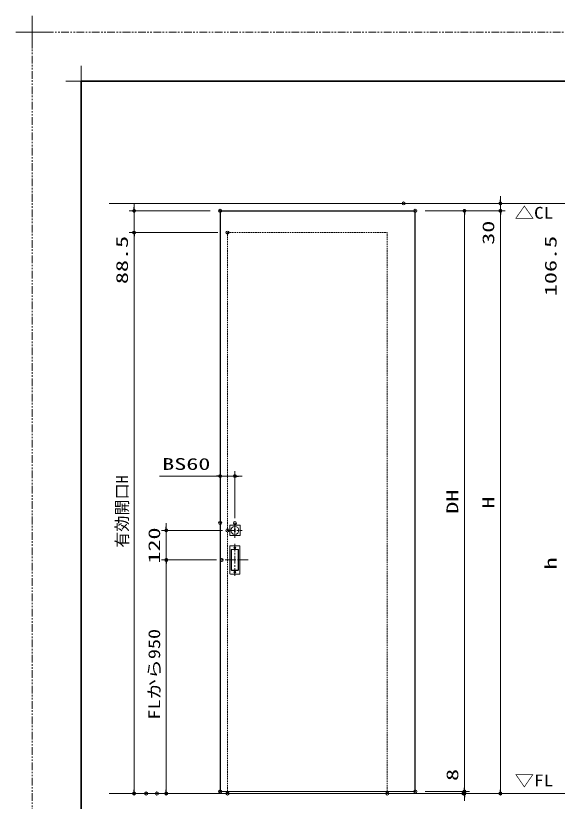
# Model space of a CAD drawing. Units: millimetres, scale not verified. Extents: x -1306 to 1306, y -607 to 607.
# Drawn here: x -1306 to -866, y -32 to 607 of the extents above; entities that cross this region are included whole.
import ezdxf
from ezdxf.enums import TextEntityAlignment as Align

# ---------------------------------------------------------------- set-up
doc = ezdxf.new("R2010")
doc.units = ezdxf.units.MM
doc.header["$LTSCALE"] = 5
doc.header["$PDMODE"] = 32
doc.header["$PDSIZE"] = 2.5
for name, pattern in [('USER1', [0.375, 0.25, -0.125]), ('USER2', [2.5, 1.25, -0.25, 0.25, -0.25, 0.25, -0.25]), ('USER3', [2, 1.25, -0.25, 0.25, -0.25])]:
    doc.linetypes.add(name, pattern=pattern)
for name, color, linetype, lineweight in [('0-1_線(黄)', 2, 'Continuous', 15), ('0-2_点線(水)', 4, 'USER1', 9), ('0-4_線(白)', 7, 'Continuous', 30), ('0-5_線(水)', 4, 'Continuous', 9), ('0-6_寸法線', 3, 'Continuous', 13), ('0-7_0', 3, 'Continuous', 25), ('0-8_DEFPOINTS', 7, 'Continuous', 5), ('0-9_陰線', 1, 'USER2', 9), ('0-A_中心線', 3, 'USER3', 9), ('0-E_図面枠', 7, 'Continuous', 35), ('0-F_一般', 7, 'Continuous', 5)]:
    doc.layers.add(name, color=color, linetype=linetype, lineweight=lineweight)
doc.styles.add('ＭＳ ゴシック', font='')
doc.styles.get('ＭＳ ゴシック').set_extended_font_data('MS Gothic')

# ---------------------------------------------------------------- blocks, each defined once
blk = doc.blocks.new('_DOT')
at = {"layer": '0-7_0'}
blk.add_line((-2.5, 0), (-5, 0), dxfattribs=at)
for points in [[(0, 0), (-2.5, 0), (-2.48, 0.313)], [(0, 0), (-2.48, -0.313), (-2.5, 0)], [(0, 0), (-2.48, 0.313), (-2.421, 0.622)], [(0, 0), (-2.421, -0.622), (-2.48, -0.313)], [(0, 0), (-2.421, 0.622), (-2.324, 0.92)], [(0, 0), (-2.324, -0.92), (-2.421, -0.622)], [(0, 0), (-2.324, 0.92), (-2.191, 1.204)], [(0, 0), (-2.191, -1.204), (-2.324, -0.92)], [(0, 0), (-2.191, 1.204), (-2.023, 1.469)], [(0, 0), (-2.023, -1.469), (-2.191, -1.204)], [(0, 0), (-2.023, 1.469), (-1.822, 1.711)], [(0, 0), (-1.822, -1.711), (-2.023, -1.469)], [(0, 0), (-1.822, 1.711), (-1.594, 1.926)], [(0, 0), (-1.594, -1.926), (-1.822, -1.711)], [(0, 0), (-1.594, 1.926), (-1.34, 2.111)], [(0, 0), (-1.34, -2.111), (-1.594, -1.926)], [(0, 0), (-1.34, 2.111), (-1.064, 2.262)], [(0, 0), (-1.064, -2.262), (-1.34, -2.111)], [(0, 0), (-1.064, 2.262), (-0.773, 2.378)], [(0, 0), (-0.773, -2.378), (-1.064, -2.262)], [(0, 0), (-0.773, 2.378), (-0.468, 2.456)], [(0, 0), (-0.468, -2.456), (-0.773, -2.378)], [(0, 0), (-0.468, 2.456), (-0.157, 2.495)], [(0, 0), (-0.157, -2.495), (-0.468, -2.456)], [(0, 0), (-0.157, 2.495), (0.157, 2.495)], [(0, 0), (0.157, -2.495), (-0.157, -2.495)], [(0, 0), (0.157, 2.495), (0.468, 2.456)], [(0, 0), (0.468, 2.456), (0.773, 2.378)], [(0, 0), (0.773, 2.378), (1.064, 2.262)], [(0, 0), (1.064, 2.262), (1.34, 2.111)], [(0, 0), (1.34, 2.111), (1.594, 1.926)], [(0, 0), (1.594, 1.926), (1.822, 1.711)], [(0, 0), (1.822, 1.711), (2.023, 1.469)], [(0, 0), (2.023, 1.469), (2.191, 1.204)], [(0, 0), (2.191, 1.204), (2.324, 0.92)], [(0, 0), (2.324, 0.92), (2.421, 0.622)], [(0, 0), (2.421, 0.622), (2.48, 0.313)], [(0, 0), (2.48, 0.313), (2.5, 0)], [(0, 0), (0.468, -2.456), (0.157, -2.495)], [(0, 0), (0.773, -2.378), (0.468, -2.456)], [(0, 0), (1.064, -2.262), (0.773, -2.378)], [(0, 0), (1.34, -2.111), (1.064, -2.262)], [(0, 0), (1.594, -1.926), (1.34, -2.111)], [(0, 0), (1.822, -1.711), (1.594, -1.926)], [(0, 0), (2.023, -1.469), (1.822, -1.711)], [(0, 0), (2.191, -1.204), (2.023, -1.469)], [(0, 0), (2.324, -0.92), (2.191, -1.204)], [(0, 0), (2.421, -0.622), (2.324, -0.92)], [(0, 0), (2.48, -0.313), (2.421, -0.622)], [(0, 0), (2.5, 0), (2.48, -0.313)]]:
    blk.add_solid(points, dxfattribs=at)
blk = doc.blocks.new('グループ-13-1')
at = {"layer": '0-F_一般'}
for p, q in [((62041.6, -14029.5), (62041.6, -13365.5)), ((61709.6, -13697.5), (62373.6, -13697.5))]:
    blk.add_line(p, q, dxfattribs=at)

msp = doc.modelspace()

# ---------------------------------------------------------------- linework, layer by layer
at = {"layer": '0-1_線(黄)'}
for p, q in [((-1230.084, 454.554), (-531.867, 454.554)), ((-1230.084, -25.446), (-531.867, -25.446))]:
    msp.add_line(p, q, dxfattribs=at)
at = {"layer": '0-2_点線(水)'}
msp.add_line((-1003.891, -25.446), (-1003.891, 430.854), dxfattribs=at)
msp.add_lwpolyline([(-1133.891, -25.446), (-1133.891, 430.854), (-1003.891, 430.854)], dxfattribs=at)
at = {"layer": '0-4_線(白)'}
for p, q in [((-1139.891, 448.554), (-981.091, 448.554)), ((-1139.891, 448.554), (-1139.891, -23.846)), ((-981.091, -23.846), (-981.091, 448.554))]:
    msp.add_line(p, q, dxfattribs=at)
at = {"layer": '0-5_線(水)'}
msp.add_line((-1139.891, -23.846), (-981.091, -23.846), dxfattribs=at)
at = {"layer": '0-6_寸法線'}
for p, q in [((-911.841, 457.554), (-911.841, 460.554)), ((-1209.891, 451.554), (-1209.891, 454.554)), ((-982.591, 454.554), (-907.841, 454.554)), ((-911.841, 454.554), (-911.841, 448.554)), ((-1147.891, 448.554), (-1213.891, 448.554)), ((-1209.891, 448.554), (-1209.891, 430.854)), ((-973.091, 448.554), (-907.841, 448.554)), ((-973.091, 448.554), (-937.091, 448.554)), ((-973.091, 448.554), (-907.841, 448.554)), ((-941.091, 445.554), (-941.091, -20.846)), ((-911.841, 445.554), (-911.841, 418.363)), ((-911.841, 445.554), (-911.841, -22.446)), ((-1141.891, 430.854), (-1213.891, 430.854)), ((-1141.891, 430.854), (-1213.891, 430.854)), ((-1209.891, 427.854), (-1209.891, 386.377)), ((-1209.891, 427.854), (-1209.891, -22.446)), ((-1139.891, 198.63), (-1139.891, 236.755)), ((-1127.891, 198.555), (-1127.891, 236.755)), ((-1142.891, 232.755), (-1189.129, 232.755)), ((-1127.891, 232.755), (-1139.891, 232.755)), ((-1124.891, 232.755), (-1121.891, 232.755)), ((-1183.691, 191.555), (-1183.691, 194.555)), ((-1132.091, 192.655), (-1132.091, 184.455)), ((-1123.791, 192.755), (-1131.991, 192.755)), ((-1123.691, 184.455), (-1123.691, 192.655)), ((-1137.891, 188.555), (-1187.691, 188.555)), ((-1183.691, 188.555), (-1183.691, 164.554)), ((-1128.091, 189.755), (-1128.091, 187.355)), ((-1127.691, 189.755), (-1128.091, 189.755)), ((-1127.691, 187.355), (-1128.091, 187.355)), ((-1127.691, 189.755), (-1127.691, 187.355)), ((-1131.991, 184.355), (-1123.791, 184.355)), ((-1131.991, 153.454), (-1131.991, 175.654)), ((-1131.591, 176.054), (-1124.191, 176.054)), ((-1130.791, 156.454), (-1130.791, 172.654)), ((-1130.691, 156.554), (-1130.691, 172.554)), ((-1130.391, 173.054), (-1125.391, 173.054)), ((-1130.291, 172.954), (-1125.491, 172.954)), ((-1125.091, 172.554), (-1125.091, 156.554)), ((-1124.991, 172.654), (-1124.991, 156.454)), ((-1123.791, 175.654), (-1123.791, 153.454)), ((-1146.553, 164.554), (-1187.691, 164.554)), ((-1142.753, 164.554), (-1187.691, 164.554)), ((-1183.691, 161.554), (-1183.691, -22.446)), ((-1183.691, 161.554), (-1183.691, 158.554)), ((-1125.391, 156.054), (-1130.391, 156.054)), ((-1125.491, 156.154), (-1130.291, 156.154)), ((-1124.191, 153.054), (-1131.591, 153.054)), ((-941.091, -20.846), (-941.091, -3.18)), ((-1208.084, -25.446), (-1213.891, -25.446)), ((-1183.328, -25.446), (-1179.691, -25.446)), ((-995.891, -25.446), (-937.091, -25.446)), ((-973.091, -23.846), (-937.091, -23.846)), ((-973.091, -23.846), (-937.091, -23.846)), ((-941.091, -25.446), (-941.091, -23.846)), ((-933.841, -25.446), (-907.841, -25.446)), ((-941.091, -28.446), (-941.091, -31.446))]:
    msp.add_line(p, q, dxfattribs=at)
for centre, radius in [((-1127.891, 188.555), 3.26), ((-1127.891, 174.454), 0.8), ((-1127.891, 154.654), 0.8)]:
    msp.add_circle(centre, radius, dxfattribs=at)
for centre, radius, start, end in [((-1131.991, 192.655), 0.1, 90, 180), ((-1123.791, 192.655), 0.1, 0, 90), ((-1131.991, 184.455), 0.1, 180, 270), ((-1123.791, 184.455), 0.1, 270, 0), ((-1131.591, 175.654), 0.4, 90, 180), ((-1130.391, 172.654), 0.4, 90, 180), ((-1130.291, 172.554), 0.4, 90, 180), ((-1125.491, 172.554), 0.4, 0, 90), ((-1125.391, 172.654), 0.4, 0, 90), ((-1124.191, 175.654), 0.4, 0, 90), ((-1131.591, 153.454), 0.4, 180, 270), ((-1130.391, 156.454), 0.4, 180, 270), ((-1130.291, 156.554), 0.4, 180, 270), ((-1125.491, 156.554), 0.4, 270, 0), ((-1125.391, 156.454), 0.4, 270, 0), ((-1124.191, 153.454), 0.4, 270, 0)]:
    msp.add_arc(centre, radius, start, end, dxfattribs=at)
at = {"layer": '0-8_DEFPOINTS'}
for p, q in [((-1252.964, 541.55), (-1252.964, 566.45)), ((-1265.414, 554), (-1240.514, 554))]:
    msp.add_line(p, q, dxfattribs=at)
for p in [(-990.591, 454.554), (-1139.891, 448.554), (-981.091, 448.554), (-911.841, 448.554), (-1209.891, 430.854), (-1133.891, 430.854), (-1127.891, 232.755), (-1139.891, 194.63), (-1127.891, 194.555), (-1133.891, 188.555), (-1183.691, 164.554), (-1138.753, 164.554), (-1138.553, 164.554), (-1209.891, -25.446), (-1200.084, -25.446), (-1191.328, -25.446), (-1183.691, -25.446), (-1139.891, -23.846), (-1133.891, -25.446), (-1003.891, -25.446), (-1003.891, -25.446), (-981.091, -23.846), (-981.091, -23.846), (-941.841, -25.446), (-941.091, -23.846), (-941.091, -25.446), (-911.841, -25.446)]:
    msp.add_point(p, dxfattribs=at)
at = {"layer": '0-9_陰線', "color": 4}
for p in [(387.036, 594), (-1292.964, -594)]:
    msp.add_line(p, (-1292.964, 594), dxfattribs=at)
at = {"layer": '0-A_中心線'}
for p, q in [((-1127.891, 194.555), (-1127.891, 182.555)), ((-1133.891, 188.555), (-1121.891, 188.555)), ((-1127.891, 177.765), (-1127.891, 151.343)), ((-1117.029, 164.554), (-1138.753, 164.554))]:
    msp.add_line(p, q, dxfattribs=at)
at = {"layer": '0-E_図面枠'}
msp.add_lwpolyline([(-1252.964, -554), (347.036, -554), (347.036, 554), (-1252.964, 554)], close=True, dxfattribs=at)

# ---------------------------------------------------------------- block references
at = {"layer": '0-6_寸法線', "xscale": 0.6, "yscale": 0.6}
for p, rotation in [((-911.841, 454.554), 270), ((-1209.891, 448.554), 270), ((-941.091, 448.554), 90), ((-911.841, 448.554), 90), ((-911.841, 448.554), 90), ((-1209.891, 430.854), 90), ((-1209.891, 430.854), 90), ((-1127.891, 232.755), 180), ((-1183.691, 188.555), 270), ((-1183.691, 164.554), 90), ((-1183.691, 164.554), 90), ((-1209.891, -25.446), 270), ((-1183.691, -25.446), 270), ((-941.091, -23.846), 270), ((-941.091, -23.846), 270), ((-941.091, -25.446), 90), ((-911.841, -25.446), 270)]:
    msp.add_blockref('_DOT', p, dxfattribs=dict(at, rotation=rotation))
msp.add_blockref('_DOT', (-1139.891, 232.755), dxfattribs=at)
at = {"layer": '0-9_陰線', "xscale": 0.04, "yscale": 0.04}
msp.add_blockref('グループ-13-1', (-3774.629, 1141.9), dxfattribs=at)

# ---------------------------------------------------------------- texts
at = {"layer": '0-1_線(黄)', "style": 'ＭＳ ゴシック', "width": 1.2}
for s, p in [('△CL', (-900.212, 439.232)), ('▽FL', (-900.212, -22.543))]:
    msp.add_text(s, height=9.621, dxfattribs=at).set_placement(p, align=Align.BOTTOM_LEFT)
at = {"layer": '0-6_寸法線', "style": 'ＭＳ ゴシック'}
for s, height, width, p in [('30', 9.604, 1.5, (-913.99, 420.935)), ('88.5', 9.604, 1.5, (-1212.04, 388.949)), ('106.5', 9.604, 1.5, (-863.254, 379.161)), ('DH', 9.604, 1.5, (-943.24, 202.116)), ('H', 9.604, 1.5, (-913.99, 206.316)), ('120', 9.604, 1.5, (-1185.84, 161.554)), ('h', 9.604, 1.5, (-863.254, 156.78)), ('FLから950', 9.621, 1.25, (-1185.84, 34.697)), ('8', 9.604, 1.5, (-943.24, -15.275))]:
    msp.add_text(s, height=height, rotation=90, dxfattribs=dict(at, width=width)).set_placement(p, align=Align.BOTTOM_LEFT)
at = {"layer": '0-6_寸法線', "style": 'ＭＳ ゴシック', "width": 1.5}
msp.add_text('BS60', height=9.604, dxfattribs=at).set_placement((-1187.034, 234.904), align=Align.BOTTOM_LEFT)
at = {"layer": '0-6_寸法線', "style": 'ＭＳ ゴシック'}
msp.add_text('有効開口H', height=9.604, rotation=90, dxfattribs=at).set_placement((-1212.04, 174.418), align=Align.BOTTOM_LEFT)

doc.saveas('drawing.dxf')
